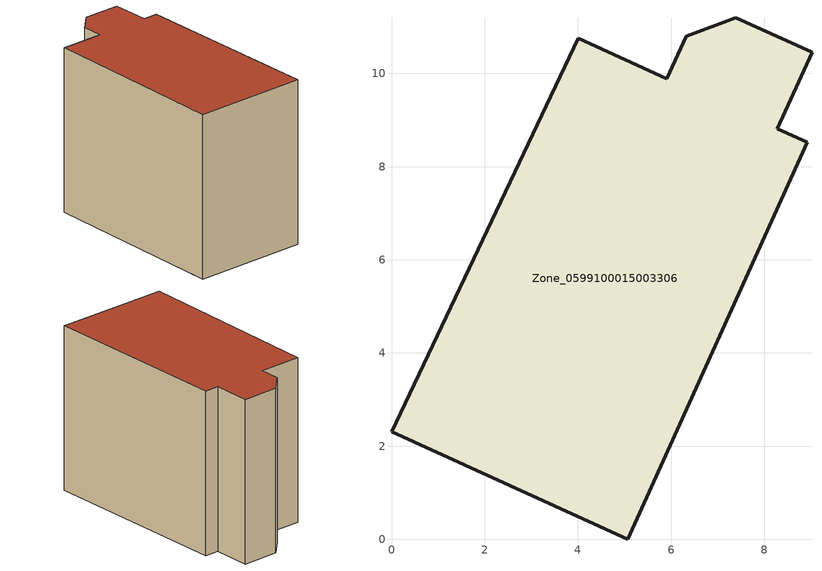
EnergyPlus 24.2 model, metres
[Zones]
Zone_0599100015003306
 floor ground (C_G): 5.07,0 0,2.31 4.01,10.75 5.91,9.89 6.33,10.8 7.39,11.2 9.03,10.45 8.28,8.81 8.92,8.52 z0.9
 wall outside (C_F): 8.28,8.81 9.03,10.45 7.39,11.2 6.33,10.8 5.91,9.89 4.01,10.75 0,2.31 5.07,0 8.92,8.52 8.28,8.81 z0.9:8.81
 roof outside (C_R): 5.07,0 8.92,8.52 8.28,8.81 9.03,10.45 7.39,11.2 6.33,10.8 5.91,9.89 4.01,10.75 0,2.31 z8.81
[BUILDING]
Pand.0599100015003306: North Axis=0; Terrain=City; Loads Convergence Tolerance Value=0.04; Temperature Convergence Tolerance Value=0.4; Solar Distribution=FullExterior; Maximum Number of Warmup Days=25; Minimum Number of Warmup Days=1
[Site:Location]
Rotterdam.The.Hague.AP_ZH_NLD Design_Conditions: Latitude=51.96; Longitude=4.45; Time Zone=1; Elevation=-4.5
[SITE:GROUNDTEMPERATURE:BUILDINGSURFACE]
18, 18, 18, 18, 18, 18, 18, 18, 18, 18, 18, 18
[MATERIAL] Thermal Absorptance=0.9; Solar Absorptance=0.7; Visible Absorptance=0.7
Name | Roughness | Thickness | Conductivity | Density | Specific Heat
G.TI.1965-1974 | MediumSmooth | 0.15 | 0.882353 | 540 | 1210
F.TI.1965-1974 | Rough | 0.3 | 0.697674 | 1920 | 840
R.TI.1965-1974 | MediumRough | 0.2 | 0.232558 | 1500 | 1000
[CONSTRUCTION]
C_G: G.TI.1965-1974
C_F: F.TI.1965-1974
C_R: R.TI.1965-1974
[ZONE]
Zone_0599100015003306: Type=1; Multiplier=1; Ceiling Height=Autocalculate; Volume=Autocalculate; Floor Area=autocalculate; Part of Total Floor Area=Yes
[ZONEINFILTRATION:DESIGNFLOWRATE]
Infil_Zone_0599100015003306: Zone or ZoneList or Space or SpaceList=Zone_0599100015003306; Schedule=AlwaysOn; Design Flow Rate Calculation Method=Flow/Area; Flow Rate per Floor Area=0.003; Constant Term Coefficient=1; Temperature Term Coefficient=0; Velocity Term Coefficient=0; Velocity Squared Term Coefficient=0
[HVACTEMPLATE:ZONE:IDEALLOADSAIRSYSTEM]
Zone_0599100015003306: Maximum Heating Supply Air Temperature=50; Minimum Cooling Supply Air Temperature=13; Maximum Heating Supply Air Humidity Ratio=0.0156; Minimum Cooling Supply Air Humidity Ratio=0.0077; Heating Limit=NoLimit; Cooling Limit=NoLimit; Dehumidification Control Type=ConstantSensibleHeatRatio; Cooling Sensible Heat Ratio=0.7; Dehumidification Setpoint=60; Humidification Control Type=None; Humidification Setpoint=30; Outdoor Air Method=None; Outdoor Air Flow Rate per Person=0.00944; Outdoor Air Flow Rate per Zone Floor Area=0; Outdoor Air Flow Rate per Zone=0; Demand Controlled Ventilation Type=None; Outdoor Air Economizer Type=NoEconomizer; Heat Recovery Type=None; Sensible Heat Recovery Effectiveness=0.7; Latent Heat Recovery Effectiveness=0.65
[ZONECONTROL:THERMOSTAT]
ThermostatControl_Zone_0599100015003306: Zone or ZoneList=Zone_0599100015003306; Control Type Schedule=DualSetpointControlType; Control 1=Thermostat_Zone_0599100015003306; Temperature Difference Between Cutout And Setpoint=0
[THERMOSTATSETPOINT:DUALSETPOINT]
Thermostat_Zone_0599100015003306: Heating Setpoint Temperature Schedule=HeatingSetpoint_Zone_0599100015003306; Cooling Setpoint Temperature Schedule=CoolingSetpoint_Zone_0599100015003306
[SCHEDULE:COMPACT]
HeatingSetpoint_Zone_0599100015003306: Through: 12/31, For: AllDays, Until: 24:00, 21
CoolingSetpoint_Zone_0599100015003306: Through: 12/31, For: AllDays, Until: 24:00, 24
DualSetpointControlType: Through: 12/31, For: AllDays, Until: 24:00, 4
AlwaysOn: Through: 12/31, For: AllDays, Until: 24:00, 1
